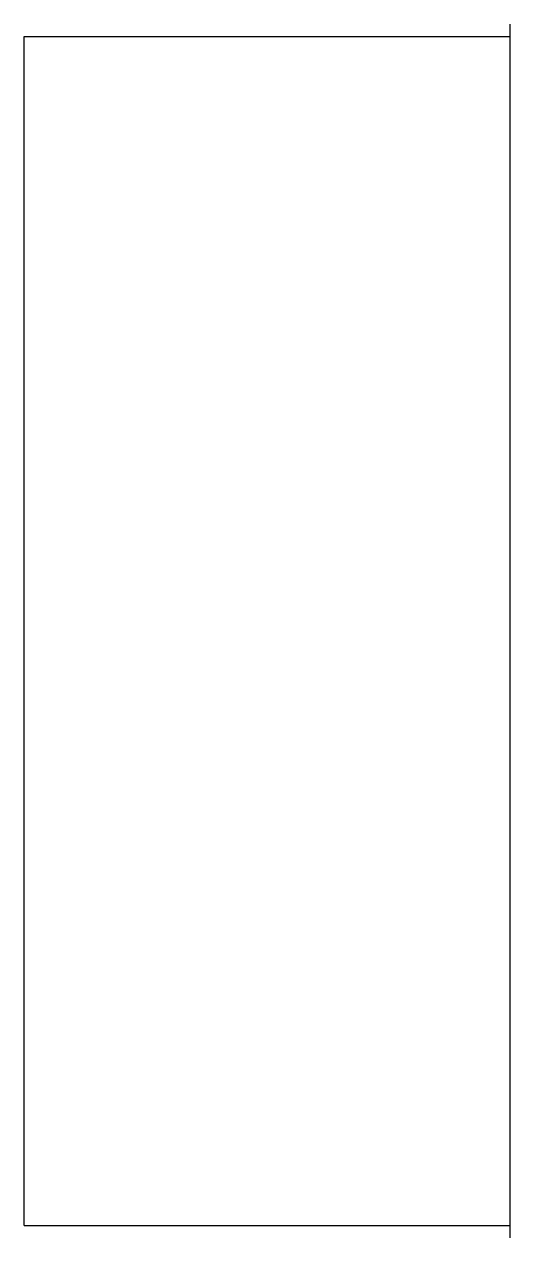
# Model space of a CAD drawing. Extents: x -6 to 0, y 42.5 to 57.5.
import ezdxf

# ---------------------------------------------------------------- set-up
doc = ezdxf.new("R2010")
doc.units = 0
doc.layers.add('MODELSKETCH_VISIBLE', color=7, linetype='CONTINUOUS')

msp = doc.modelspace()

# ---------------------------------------------------------------- linework, layer by layer
at = {"layer": 'MODELSKETCH_VISIBLE'}
for p, q in [((0, 57.5), (0, 42.5)), ((-6, 57.35), (0, 57.35)), ((-6, 42.65), (-6, 57.35)), ((-6, 42.65), (0, 42.65))]:
    msp.add_line(p, q, dxfattribs=at)

doc.saveas('drawing.dxf')
